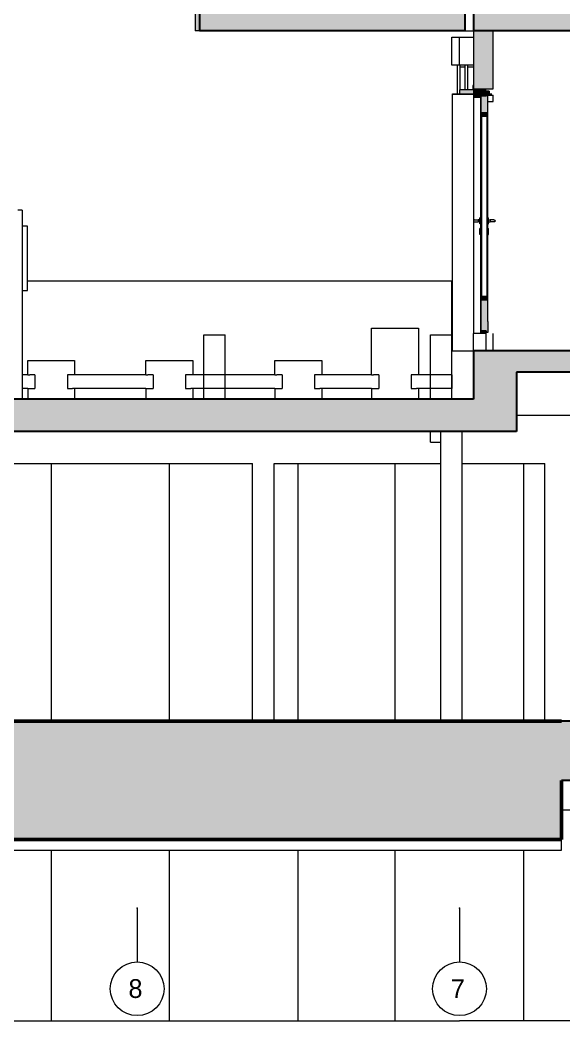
# Model space of a CAD drawing. Header units: metres. Extents: x -35.7 to 3.2, y -7 to 21.5.
# Drawn here: x -19.09 to -14.03, y -6.55 to 2.77 of the extents above; entities that cross this region are included whole.
import ezdxf

# ---------------------------------------------------------------- set-up
doc = ezdxf.new("R2010")
doc.units = ezdxf.units.M
doc.header["$MEASUREMENT"] = 0
doc.linetypes.add('Raster', pattern=[0.004, 0.002, -0.001, 0, -0.001])
for name, color, linetype in [('F_Schnitt F RB_1_000 Achsraster', 7, 'Continuous'), ('F_Schnitt F RB_1_110 Wand Aussen', 7, 'Continuous'), ('F_Schnitt F RB_1_111 Wand Aussen - Bohrpfahlwand 80', 7, 'Continuous'), ('F_Schnitt F RB_1_112 Wand Aussen - Schachtwände', 7, 'Continuous'), ('F_Schnitt F RB_1_120 Wand Innen tragend', 7, 'Continuous'), ('F_Schnitt F RB_1_140 Brüstung', 7, 'Continuous'), ('F_Schnitt F RB_1_150 Stütze', 7, 'Continuous'), ('F_Schnitt F RB_1_210 Decke', 7, 'Continuous'), ('F_Schnitt F RB_1_250 Träger Unterzug', 7, 'Continuous'), ('F_Schnitt F RB_1_260 Fundament', 7, 'Continuous'), ('F_Schnitt F RB_1_270 Deckendurchbruchsymbol', 7, 'Continuous')]:
    doc.layers.add(name, color=color, linetype=linetype)
doc.styles.add('ERSTELLTER_STIL_1', font='')
doc.styles.get('ERSTELLTER_STIL_1').set_extended_font_data('Eurostile')

msp = doc.modelspace()

# ---------------------------------------------------------------- hatches: boundary and pattern name
at = {"layer": 'F_Schnitt F RB_1_110 Wand Aussen', "linetype": 'Continuous', "lineweight": 0, "true_color": 0x000000}
for points in [[(-14.69, 2.67), (-14.87, 2.67), (-14.87, 2.125), (-14.755, 2.125), (-14.69, 2.125)], [(-14.875, 2.16), (-14.875, 2.12), (-14.87, 2.12), (-14.87, 2.16)], [(-15.065, 2.075), (-14.87, 2.075), (-14.87, 2.08), (-15.065, 2.08)], [(-15, 2.12), (-15, 2.08), (-14.87, 2.08), (-14.87, 2.12)], [(-14.765, 2.115), (-14.86, 2.115), (-14.87, 2.115), (-14.87, 2.05), (-14.805, 2.05), (-14.805, 2.065), (-14.755, 2.065), (-14.755, 2.115)], [(-14.739, 2.074), (-14.751, 2.074), (-14.751, 2.06), (-14.8005, 2.06), (-14.8005, 1.906), (-14.739, 1.906)], [(-14.755, 2.086), (-14.724, 2.086), (-14.724, 2.109), (-14.755, 2.109)], [(-14.7945, 0.1621), (-14.7945, 1.9059), (-14.8004, 1.9059), (-14.8004, 0.1621)], [(-14.745, 1.9059), (-14.7944, 1.9059), (-14.7944, 1.872), (-14.745, 1.872)], [(-14.739, 0.1621), (-14.739, 1.9059), (-14.7449, 1.9059), (-14.7449, 0.1621)], [(-14.745, 0.1621), (-14.745, 0.196), (-14.7944, 0.196), (-14.7944, 0.1621)], [(-14.739, -0.038), (-14.739, 0.162), (-14.8005, 0.162), (-14.8005, -0.024), (-14.8025, -0.024), (-14.8025, -0.124), (-14.8005, -0.124), (-14.751, -0.124), (-14.751, -0.138), (-14.739, -0.138), (-14.737, -0.138), (-14.737, -0.038)], [(-14.755, -0.15), (-14.755, -0.13), (-14.795, -0.13), (-14.795, -0.15)]]:
    msp.add_hatch(color=18, dxfattribs=at).paths.add_polyline_path(points)
at = {"layer": 'F_Schnitt F RB_1_140 Brüstung', "linetype": 'Continuous', "lineweight": 0, "true_color": 0x000000}
msp.add_hatch(color=18, dxfattribs=at).paths.add_polyline_path([(-17.46, 4.026), (-17.46, 2.67), (-17.42, 2.67), (-17.42, 4.026)])
at = {"layer": 'F_Schnitt F RB_1_210 Decke', "linetype": 'Continuous', "lineweight": 0, "true_color": 0x000000}
for points in [[(-14.95, 2.67), (-14.95, 2.87), (-17.42, 2.87), (-17.42, 2.67)], [(-14.87, 2.67), (-0.71, 2.67), (-0.71, 2.87), (-14.87, 2.87)], [(-14.47, -0.51), (-6.225, -0.51), (-6.225, -0.31), (-14.47, -0.31)], [(-21.495, -0.76), (-21.495, -1.06), (-14.87, -1.06), (-14.87, -0.76)]]:
    msp.add_hatch(color=18, dxfattribs=at).paths.add_polyline_path(points)
at = {"layer": 'F_Schnitt F RB_1_250 Träger Unterzug', "linetype": 'Continuous', "lineweight": 0, "true_color": 0x000000}
msp.add_hatch(color=18, dxfattribs=at).paths.add_polyline_path([(-14.87, -0.31), (-14.87, -1.06), (-14.47, -1.06), (-14.47, -0.31)])
at = {"layer": 'F_Schnitt F RB_1_260 Fundament', "linetype": 'Continuous', "lineweight": 0, "true_color": 0x000000}
for points in [[(-22.05, -4.8599), (-14.05, -4.8599), (-14.05, -3.7597), (-21.1251, -3.7597), (-21.1251, -4.03), (-21.695, -4.03), (-21.695, -3.7597), (-22.05, -3.7597)], [(-8.955, -3.7598), (-14.05, -3.7598), (-14.05, -4.3099), (-9.355, -4.3099), (-9.355, -3.83), (-8.955, -3.83)]]:
    msp.add_hatch(color=18, dxfattribs=at).paths.add_polyline_path(points)

# ---------------------------------------------------------------- linework, layer by layer
at = {"layer": 'F_Schnitt F RB_1_000 Achsraster', "color": 5, "linetype": 'Raster', "lineweight": 0, "ltscale": 1000}
for p, q in [((-18, -5.5), (-18, -6)), ((-15, -5.5), (-15, -6))]:
    msp.add_line(p, q, dxfattribs=at)
at = {"layer": 'F_Schnitt F RB_1_000 Achsraster', "color": 5, "linetype": 'Continuous', "lineweight": 0, "ltscale": 1000}
for centre in [(-18, -6.25), (-15, -6.25)]:
    msp.add_circle(centre, 0.25, dxfattribs=at)
at = {"layer": 'F_Schnitt F RB_1_000 Achsraster', "color": 5, "linetype": 'Raster', "lineweight": 0, "ltscale": 1000}
for p in [(-18, -5.5), (-18, -5.5), (-15, -5.5), (-15, -5.5)]:
    msp.add_point(p, dxfattribs=at)
at = {"layer": 'F_Schnitt F RB_1_110 Wand Aussen', "color": 7, "linetype": 'Continuous', "lineweight": 13, "ltscale": 1000}
for p, q in [((-15.07, 2.35), (-15.07, 2.61)), ((-15.07, 2.61), (-15, 2.61)), ((-15, 2.35), (-15, 2.61)), ((-15, 2.61), (-14.87, 2.61)), ((-15.065, 2.35), (-15.07, 2.35)), ((-15.0175, 2.35), (-15.065, 2.35)), ((-15, 2.35), (-15.0175, 2.35)), ((-15.0175, 2.08), (-15.0175, 2.35)), ((-14.995, 2.35), (-15, 2.35)), ((-14.9475, 2.35), (-14.995, 2.35)), ((-14.9925, 2.12), (-14.9925, 2.35)), ((-14.9475, 2.33), (-14.9925, 2.33)), ((-14.9225, 2.35), (-14.9475, 2.35)), ((-14.9475, 2.12), (-14.9475, 2.35)), ((-14.875, 2.35), (-14.9225, 2.35)), ((-14.9225, 2.12), (-14.9225, 2.35)), ((-14.875, 2.33), (-14.9225, 2.33)), ((-14.87, 2.35), (-14.875, 2.35)), ((-14.87, 2.33), (-14.875, 2.33)), ((-14.875, 2.16), (-14.875, 2.12)), ((-14.87, 2.16), (-14.875, 2.16)), ((-15.07, 2.075), (-15.07, 2.075)), ((-14.87, 2.075), (-15.07, 2.075)), ((-14.87, 2.08), (-15.065, 2.08)), ((-15.065, -0.31), (-15.065, 2.075)), ((-14.87, 2.08), (-14.87, 2.08)), ((-14.87, 2.075), (-14.87, 2.075)), ((-14.805, 2.065), (-14.805, 2.05)), ((-14.755, 2.065), (-14.805, 2.065)), ((-14.8005, 2.06), (-14.8005, 1.906)), ((-14.751, 2.06), (-14.8005, 2.06)), ((-14.755, 2.115), (-14.755, 2.125)), ((-14.755, 2.115), (-14.755, 2.109)), ((-14.724, 2.109), (-14.755, 2.109)), ((-14.755, 2.086), (-14.755, 2.065)), ((-14.724, 2.086), (-14.755, 2.086)), ((-14.755, 2.065), (-14.755, 2.06)), ((-14.7524, 2.082), (-14.752, 2.082)), ((-14.7524, 2.078), (-14.752, 2.078)), ((-14.752, 2.082), (-14.7512, 2.082)), ((-14.752, 2.078), (-14.7512, 2.078)), ((-14.7512, 2.082), (-14.75, 2.082)), ((-14.7512, 2.078), (-14.75, 2.078)), ((-14.751, 2.074), (-14.751, 2.06)), ((-14.739, 2.074), (-14.751, 2.074)), ((-14.75, 2.082), (-14.7486, 2.082)), ((-14.75, 2.078), (-14.7486, 2.078)), ((-14.7486, 2.082), (-14.7468, 2.082)), ((-14.7486, 2.078), (-14.7468, 2.078)), ((-14.7468, 2.082), (-14.7448, 2.082)), ((-14.7468, 2.078), (-14.7448, 2.078)), ((-14.7448, 2.082), (-14.7427, 2.082)), ((-14.7448, 2.078), (-14.7427, 2.078)), ((-14.7427, 2.082), (-14.7404, 2.082)), ((-14.7427, 2.078), (-14.7404, 2.078)), ((-14.7404, 2.082), (-14.7382, 2.082)), ((-14.7404, 2.078), (-14.7382, 2.078)), ((-14.739, 2.074), (-14.739, 1.906)), ((-14.739, 2.07), (-14.686, 2.07)), ((-14.7382, 2.082), (-14.7359, 2.082)), ((-14.7382, 2.078), (-14.7359, 2.078)), ((-14.7359, 2.082), (-14.7338, 2.082)), ((-14.7359, 2.078), (-14.7338, 2.078)), ((-14.7338, 2.082), (-14.7319, 2.082)), ((-14.7338, 2.078), (-14.7319, 2.078)), ((-14.7319, 2.082), (-14.7302, 2.082)), ((-14.7319, 2.078), (-14.7302, 2.078)), ((-14.7302, 2.082), (-14.7287, 2.082)), ((-14.7302, 2.078), (-14.7287, 2.078)), ((-14.7287, 2.082), (-14.7276, 2.082)), ((-14.7287, 2.078), (-14.7276, 2.078)), ((-14.7276, 2.082), (-14.7269, 2.082)), ((-14.7276, 2.078), (-14.7269, 2.078)), ((-14.7269, 2.082), (-14.7265, 2.082)), ((-14.7269, 2.078), (-14.7265, 2.078)), ((-14.7265, 2.082), (-14.6995, 2.082)), ((-14.7265, 2.078), (-14.6995, 2.078)), ((-14.724, 2.109), (-14.724, 2.086)), ((-14.686, 2.01), (-14.686, 2.07)), ((-14.87, 2.05), (-14.87, 0.903)), ((-14.805, 2.05), (-14.87, 2.05)), ((-14.805, 2.05), (-14.805, 0.9275)), ((-14.739, 2.01), (-14.686, 2.01)), ((-14.8005, 1.906), (-14.8005, 1.2438)), ((-14.739, 1.906), (-14.8005, 1.906)), ((-14.8004, 1.9059), (-14.8004, 0.1621)), ((-14.7945, 1.9059), (-14.8004, 1.9059)), ((-14.7945, 1.9059), (-14.7945, 0.1621)), ((-14.7944, 1.9059), (-14.7944, 1.872)), ((-14.745, 1.9059), (-14.7944, 1.9059)), ((-14.7944, 1.872), (-14.7944, 0.196)), ((-14.745, 1.872), (-14.7944, 1.872)), ((-14.745, 1.9059), (-14.745, 1.872)), ((-14.745, 1.872), (-14.745, 0.196)), ((-14.7449, 1.9059), (-14.7449, 0.1621)), ((-14.739, 1.9059), (-14.7449, 1.9059)), ((-14.739, 1.906), (-14.739, 1.9059)), ((-14.739, 1.9059), (-14.739, 0.1621)), ((-14.8005, 1.2438), (-14.8005, 1.1991)), ((-14.8005, 1.1991), (-14.8005, 1.1611)), ((-14.8005, 1.1611), (-14.8005, 1.1304)), ((-14.8005, 1.1304), (-14.8005, 0.8056)), ((-14.8703, 0.9017), (-14.8705, 0.9)), ((-14.8705, 0.9), (-14.8703, 0.8983)), ((-14.8699, 0.9034), (-14.8703, 0.9017)), ((-14.8703, 0.8983), (-14.8699, 0.8966)), ((-14.87, 0.897), (-14.87, -0.15)), ((-14.8692, 0.905), (-14.8699, 0.9034)), ((-14.8699, 0.8966), (-14.8692, 0.895)), ((-14.8682, 0.9064), (-14.8692, 0.905)), ((-14.8692, 0.895), (-14.8682, 0.8936)), ((-14.8669, 0.9077), (-14.8682, 0.9064)), ((-14.8682, 0.8936), (-14.8669, 0.8923)), ((-14.8655, 0.9087), (-14.8669, 0.9077)), ((-14.8669, 0.8923), (-14.8655, 0.8913)), ((-14.8639, 0.9094), (-14.8655, 0.9087)), ((-14.8655, 0.8913), (-14.8639, 0.8906)), ((-14.8622, 0.9098), (-14.8639, 0.9094)), ((-14.8639, 0.8906), (-14.8622, 0.8902)), ((-14.8605, 0.91), (-14.8622, 0.9098)), ((-14.8622, 0.8902), (-14.8605, 0.89)), ((-14.8605, 0.91), (-14.8596, 0.91)), ((-14.8605, 0.89), (-14.8596, 0.89)), ((-14.8596, 0.91), (-14.8572, 0.91)), ((-14.8596, 0.89), (-14.8572, 0.89)), ((-14.8572, 0.91), (-14.8532, 0.91)), ((-14.8572, 0.89), (-14.8532, 0.89)), ((-14.8532, 0.91), (-14.848, 0.91)), ((-14.8532, 0.89), (-14.848, 0.89)), ((-14.848, 0.91), (-14.842, 0.91)), ((-14.848, 0.89), (-14.842, 0.89)), ((-14.842, 0.91), (-14.8355, 0.91)), ((-14.842, 0.89), (-14.8355, 0.89)), ((-14.8355, 0.91), (-14.8255, 0.91)), ((-14.8355, 0.89), (-14.8255, 0.89)), ((-14.8255, 0.91), (-14.8255, 0.9098)), ((-14.8095, 0.91), (-14.8255, 0.91)), ((-14.8255, 0.9098), (-14.8255, 0.9094)), ((-14.8255, 0.9094), (-14.8255, 0.9087)), ((-14.8255, 0.9087), (-14.8255, 0.9077)), ((-14.8255, 0.9077), (-14.8255, 0.9064)), ((-14.8255, 0.9064), (-14.8255, 0.905)), ((-14.8255, 0.905), (-14.8255, 0.9034)), ((-14.8255, 0.9034), (-14.8255, 0.9017)), ((-14.8255, 0.9017), (-14.8255, 0.9)), ((-14.8255, 0.9), (-14.8255, 0.8983)), ((-14.8255, 0.8983), (-14.8255, 0.8966)), ((-14.8255, 0.8966), (-14.8255, 0.895)), ((-14.8255, 0.895), (-14.8255, 0.8936)), ((-14.8255, 0.8936), (-14.8255, 0.8923)), ((-14.8255, 0.8923), (-14.8255, 0.8913)), ((-14.8255, 0.8913), (-14.8255, 0.8906)), ((-14.8255, 0.8906), (-14.8255, 0.8902)), ((-14.8255, 0.8902), (-14.8255, 0.89)), ((-14.8095, 0.89), (-14.8255, 0.89)), ((-14.8095, 0.9271), (-14.8095, 0.9275)), ((-14.8005, 0.9275), (-14.8095, 0.9275)), ((-14.8095, 0.9258), (-14.8095, 0.9271)), ((-14.8095, 0.9238), (-14.8095, 0.9258)), ((-14.8095, 0.9211), (-14.8095, 0.9238)), ((-14.8095, 0.9177), (-14.8095, 0.9211)), ((-14.8095, 0.9137), (-14.8095, 0.9177)), ((-14.8095, 0.9094), (-14.8095, 0.9137)), ((-14.8095, 0.9048), (-14.8095, 0.9094)), ((-14.8095, 0.9), (-14.8095, 0.9048)), ((-14.8095, 0.8952), (-14.8095, 0.9)), ((-14.8095, 0.8906), (-14.8095, 0.8952)), ((-14.8095, 0.8862), (-14.8095, 0.8906)), ((-14.8095, 0.8823), (-14.8095, 0.8862)), ((-14.8095, 0.8789), (-14.8095, 0.8823)), ((-14.8095, 0.8762), (-14.8095, 0.8789)), ((-14.8095, 0.8742), (-14.8095, 0.8762)), ((-14.8095, 0.8729), (-14.8095, 0.8742)), ((-14.8095, 0.8725), (-14.8095, 0.8729)), ((-14.8005, 0.8725), (-14.8095, 0.8725)), ((-14.805, 0.8725), (-14.805, 0.8295)), ((-14.739, 0.9275), (-14.73, 0.9275)), ((-14.739, 0.8725), (-14.73, 0.8725)), ((-14.73, 0.9271), (-14.73, 0.9275)), ((-14.73, 0.9258), (-14.73, 0.9271)), ((-14.73, 0.9238), (-14.73, 0.9258)), ((-14.73, 0.9211), (-14.73, 0.9238)), ((-14.73, 0.9177), (-14.73, 0.9211)), ((-14.73, 0.9137), (-14.73, 0.9177)), ((-14.73, 0.9094), (-14.73, 0.9137)), ((-14.73, 0.91), (-14.714, 0.91)), ((-14.73, 0.9048), (-14.73, 0.9094)), ((-14.73, 0.9), (-14.73, 0.9048)), ((-14.73, 0.8952), (-14.73, 0.9)), ((-14.73, 0.8906), (-14.73, 0.8952)), ((-14.73, 0.8862), (-14.73, 0.8906)), ((-14.73, 0.89), (-14.714, 0.89)), ((-14.73, 0.8823), (-14.73, 0.8862)), ((-14.73, 0.8789), (-14.73, 0.8823)), ((-14.73, 0.8762), (-14.73, 0.8789)), ((-14.73, 0.8742), (-14.73, 0.8762)), ((-14.73, 0.8729), (-14.73, 0.8742)), ((-14.73, 0.8725), (-14.73, 0.8729)), ((-14.714, 0.91), (-14.714, 0.9098)), ((-14.704, 0.91), (-14.714, 0.91)), ((-14.714, 0.9098), (-14.714, 0.9094)), ((-14.714, 0.9094), (-14.714, 0.9087)), ((-14.714, 0.9087), (-14.714, 0.9077)), ((-14.714, 0.9077), (-14.714, 0.9064)), ((-14.714, 0.9064), (-14.714, 0.905)), ((-14.714, 0.905), (-14.714, 0.9034)), ((-14.714, 0.9034), (-14.714, 0.9017)), ((-14.714, 0.9017), (-14.714, 0.9)), ((-14.714, 0.9), (-14.714, 0.8983)), ((-14.714, 0.8983), (-14.714, 0.8966)), ((-14.714, 0.8966), (-14.714, 0.895)), ((-14.714, 0.895), (-14.714, 0.8936)), ((-14.714, 0.8936), (-14.714, 0.8923)), ((-14.714, 0.8923), (-14.714, 0.8913)), ((-14.714, 0.8913), (-14.714, 0.8906)), ((-14.714, 0.8906), (-14.714, 0.8902)), ((-14.714, 0.8902), (-14.714, 0.89)), ((-14.704, 0.89), (-14.714, 0.89)), ((-14.6975, 0.91), (-14.704, 0.91)), ((-14.6975, 0.89), (-14.704, 0.89)), ((-14.6915, 0.91), (-14.6975, 0.91)), ((-14.6915, 0.89), (-14.6975, 0.89)), ((-14.6863, 0.91), (-14.6915, 0.91)), ((-14.6863, 0.89), (-14.6915, 0.89)), ((-14.6823, 0.91), (-14.6863, 0.91)), ((-14.6823, 0.89), (-14.6863, 0.89)), ((-14.6799, 0.91), (-14.6823, 0.91)), ((-14.6799, 0.89), (-14.6823, 0.89)), ((-14.679, 0.91), (-14.6799, 0.91)), ((-14.679, 0.89), (-14.6799, 0.89)), ((-14.679, 0.91), (-14.6773, 0.9098)), ((-14.6773, 0.8902), (-14.679, 0.89)), ((-14.6773, 0.9098), (-14.6756, 0.9094)), ((-14.6756, 0.8906), (-14.6773, 0.8902)), ((-14.6756, 0.9094), (-14.674, 0.9087)), ((-14.674, 0.8913), (-14.6756, 0.8906)), ((-14.674, 0.9087), (-14.6726, 0.9077)), ((-14.6726, 0.8923), (-14.674, 0.8913)), ((-14.6726, 0.9077), (-14.6713, 0.9064)), ((-14.6713, 0.8936), (-14.6726, 0.8923)), ((-14.6713, 0.9064), (-14.6703, 0.905)), ((-14.6703, 0.895), (-14.6713, 0.8936)), ((-14.6703, 0.905), (-14.6696, 0.9034)), ((-14.6696, 0.8966), (-14.6703, 0.895)), ((-14.6696, 0.9034), (-14.6692, 0.9017)), ((-14.6692, 0.8983), (-14.6696, 0.8966)), ((-14.6692, 0.9017), (-14.669, 0.9)), ((-14.669, 0.9), (-14.6692, 0.8983)), ((-14.8095, 0.8291), (-14.8095, 0.8295)), ((-14.8005, 0.8295), (-14.8095, 0.8295)), ((-14.8095, 0.8278), (-14.8095, 0.8291)), ((-14.8095, 0.8258), (-14.8095, 0.8278)), ((-14.8095, 0.8231), (-14.8095, 0.8258)), ((-14.8095, 0.8197), (-14.8095, 0.8231)), ((-14.8095, 0.8157), (-14.8095, 0.8197)), ((-14.8095, 0.8114), (-14.8095, 0.8157)), ((-14.8095, 0.8068), (-14.8095, 0.8114)), ((-14.8095, 0.802), (-14.8095, 0.8068)), ((-14.8095, 0.7972), (-14.8095, 0.802)), ((-14.8095, 0.7926), (-14.8095, 0.7972)), ((-14.8095, 0.7882), (-14.8095, 0.7926)), ((-14.8095, 0.7843), (-14.8095, 0.7882)), ((-14.8095, 0.7809), (-14.8095, 0.7843)), ((-14.8095, 0.7782), (-14.8095, 0.7809)), ((-14.8095, 0.7762), (-14.8095, 0.7782)), ((-14.8095, 0.7749), (-14.8095, 0.7762)), ((-14.8095, 0.7745), (-14.8095, 0.7749)), ((-14.8005, 0.7745), (-14.8095, 0.7745)), ((-14.805, 0.7745), (-14.805, -0.15)), ((-14.8005, 0.7749), (-14.8005, 0.8056)), ((-14.8005, 0.7749), (-14.8005, 0.7369)), ((-14.739, 0.8295), (-14.73, 0.8295)), ((-14.739, 0.7745), (-14.73, 0.7745)), ((-14.73, 0.8291), (-14.73, 0.8295)), ((-14.73, 0.8278), (-14.73, 0.8291)), ((-14.73, 0.8258), (-14.73, 0.8278)), ((-14.73, 0.8231), (-14.73, 0.8258)), ((-14.73, 0.8197), (-14.73, 0.8231)), ((-14.73, 0.8157), (-14.73, 0.8197)), ((-14.73, 0.8114), (-14.73, 0.8157)), ((-14.73, 0.8068), (-14.73, 0.8114)), ((-14.73, 0.802), (-14.73, 0.8068)), ((-14.73, 0.7972), (-14.73, 0.802)), ((-14.73, 0.7926), (-14.73, 0.7972)), ((-14.73, 0.7882), (-14.73, 0.7926)), ((-14.73, 0.7843), (-14.73, 0.7882)), ((-14.73, 0.7809), (-14.73, 0.7843)), ((-14.73, 0.7782), (-14.73, 0.7809)), ((-14.73, 0.7762), (-14.73, 0.7782)), ((-14.73, 0.7749), (-14.73, 0.7762)), ((-14.73, 0.7745), (-14.73, 0.7749)), ((-14.8005, 0.6922), (-14.8005, 0.7369)), ((-14.8005, 0.6922), (-14.8005, 0.162)), ((-14.7944, 0.196), (-14.7944, 0.1621)), ((-14.745, 0.196), (-14.7944, 0.196)), ((-14.745, 0.196), (-14.745, 0.1621)), ((-14.8005, 0.162), (-14.8005, -0.024)), ((-14.739, 0.162), (-14.8005, 0.162)), ((-14.7945, 0.1621), (-14.8004, 0.1621)), ((-14.745, 0.1621), (-14.7944, 0.1621)), ((-14.739, 0.1621), (-14.7449, 0.1621)), ((-14.739, 0.1621), (-14.739, 0.162)), ((-14.739, 0.162), (-14.739, -0.038)), ((-14.8025, -0.024), (-14.8025, -0.124)), ((-14.8005, -0.024), (-14.8025, -0.024)), ((-14.737, -0.038), (-14.739, -0.038)), ((-14.737, -0.038), (-14.737, -0.138)), ((-14.87, -0.31), (-14.87, -0.15)), ((-14.805, -0.15), (-14.87, -0.15)), ((-14.795, -0.15), (-14.805, -0.15)), ((-14.795, -0.13), (-14.795, -0.15)), ((-14.755, -0.13), (-14.795, -0.13)), ((-14.755, -0.15), (-14.795, -0.15)), ((-14.755, -0.124), (-14.755, -0.13)), ((-14.755, -0.13), (-14.755, -0.15)), ((-14.755, -0.15), (-14.755, -0.31)), ((-14.751, -0.124), (-14.751, -0.138)), ((-15.065, -0.31), (-14.87, -0.31))]:
    msp.add_line(p, q, dxfattribs=at)
at = {"layer": 'F_Schnitt F RB_1_110 Wand Aussen', "color": 7, "linetype": 'Continuous', "lineweight": 18, "ltscale": 1000}
for p, q in [((-14.69, 2.67), (-14.69, 2.125)), ((-19.02, 0.34), (-15.07, 0.34)), ((-15.07, 0.34), (-15.07, -0.16)), ((-15.07, -0.16), (-15.07, 0.34)), ((-15.8183, -0.535), (-15.8183, -0.1)), ((-15.8183, -0.1), (-15.3817, -0.1)), ((-15.3817, -0.1), (-15.3817, -0.535)), ((-14.69, -0.15), (-14.69, -0.31)), ((-19.0179, -0.535), (-19.0179, -0.4)), ((-19.0179, -0.4), (-18.5821, -0.4)), ((-18.5821, -0.4), (-18.5821, -0.535)), ((-17.918, -0.535), (-17.918, -0.4)), ((-17.918, -0.4), (-17.482, -0.4)), ((-17.482, -0.4), (-17.482, -0.535)), ((-16.7181, -0.535), (-16.7181, -0.4)), ((-16.7181, -0.4), (-16.2818, -0.4)), ((-16.2818, -0.4), (-16.2818, -0.535)), ((-19.0179, -0.535), (-19.07, -0.535)), ((-19.0179, -0.535), (-18.9992, -0.535)), ((-18.9671, -0.535), (-18.9992, -0.535)), ((-18.9514, -0.535), (-18.9671, -0.535)), ((-18.9514, -0.535), (-18.9514, -0.66)), ((-18.6329, -0.535), (-18.6486, -0.535)), ((-18.6486, -0.535), (-18.6486, -0.66)), ((-18.6008, -0.535), (-18.6329, -0.535)), ((-18.5821, -0.535), (-18.6008, -0.535)), ((-17.918, -0.535), (-18.5821, -0.535)), ((-17.918, -0.535), (-17.8992, -0.535)), ((-17.8671, -0.535), (-17.8992, -0.535)), ((-17.8513, -0.535), (-17.8671, -0.535)), ((-17.8513, -0.535), (-17.8513, -0.66)), ((-17.5329, -0.535), (-17.5487, -0.535)), ((-17.5487, -0.535), (-17.5487, -0.66)), ((-17.5008, -0.535), (-17.5329, -0.535)), ((-17.482, -0.535), (-17.5008, -0.535)), ((-16.7181, -0.535), (-17.482, -0.535)), ((-16.7181, -0.535), (-16.6992, -0.535)), ((-16.6671, -0.535), (-16.6992, -0.535)), ((-16.6512, -0.535), (-16.6671, -0.535)), ((-16.6512, -0.535), (-16.6512, -0.66)), ((-16.3329, -0.535), (-16.3488, -0.535)), ((-16.3488, -0.535), (-16.3488, -0.66)), ((-16.3008, -0.535), (-16.3329, -0.535)), ((-16.2818, -0.535), (-16.3008, -0.535)), ((-15.8183, -0.535), (-16.2818, -0.535)), ((-15.8183, -0.535), (-15.7992, -0.535)), ((-15.7671, -0.535), (-15.7992, -0.535)), ((-15.7511, -0.535), (-15.7671, -0.535)), ((-15.7511, -0.535), (-15.7511, -0.66)), ((-15.4329, -0.535), (-15.4489, -0.535)), ((-15.4489, -0.535), (-15.4489, -0.66)), ((-15.4008, -0.535), (-15.4329, -0.535)), ((-15.3817, -0.535), (-15.4008, -0.535)), ((-15.07, -0.535), (-15.3817, -0.535)), ((-15.07, -0.535), (-15.07, -0.66)), ((-19.0179, -0.66), (-19.07, -0.66)), ((-19.0179, -0.66), (-18.9992, -0.66)), ((-19.0179, -0.66), (-19.0179, -0.76)), ((-18.9992, -0.66), (-18.9671, -0.66)), ((-18.9671, -0.66), (-18.9514, -0.66)), ((-18.6486, -0.66), (-18.6329, -0.66)), ((-18.6329, -0.66), (-18.6008, -0.66)), ((-18.5821, -0.66), (-18.6008, -0.66)), ((-17.918, -0.66), (-18.5821, -0.66)), ((-18.5821, -0.66), (-18.5821, -0.76)), ((-17.918, -0.66), (-17.8992, -0.66)), ((-17.918, -0.66), (-17.918, -0.76)), ((-17.8992, -0.66), (-17.8671, -0.66)), ((-17.8671, -0.66), (-17.8513, -0.66)), ((-17.5487, -0.66), (-17.5329, -0.66)), ((-17.5329, -0.66), (-17.5008, -0.66)), ((-17.482, -0.66), (-17.5008, -0.66)), ((-16.7181, -0.66), (-17.482, -0.66)), ((-17.482, -0.66), (-17.482, -0.76)), ((-16.7181, -0.66), (-16.6992, -0.66)), ((-16.7181, -0.66), (-16.7181, -0.76)), ((-16.6992, -0.66), (-16.6671, -0.66)), ((-16.6671, -0.66), (-16.6512, -0.66)), ((-16.3488, -0.66), (-16.3329, -0.66)), ((-16.3329, -0.66), (-16.3008, -0.66)), ((-16.2818, -0.66), (-16.3008, -0.66)), ((-15.8183, -0.66), (-16.2818, -0.66)), ((-16.2818, -0.66), (-16.2818, -0.76)), ((-15.8183, -0.66), (-15.7992, -0.66)), ((-15.8183, -0.66), (-15.8183, -0.76)), ((-15.7992, -0.66), (-15.7671, -0.66)), ((-15.7671, -0.66), (-15.7511, -0.66)), ((-15.4489, -0.66), (-15.4329, -0.66)), ((-15.4329, -0.66), (-15.4008, -0.66)), ((-15.3817, -0.66), (-15.4008, -0.66)), ((-15.07, -0.66), (-15.3817, -0.66)), ((-15.3817, -0.66), (-15.3817, -0.76))]:
    msp.add_line(p, q, dxfattribs=at)
at = {"layer": 'F_Schnitt F RB_1_110 Wand Aussen', "color": 1, "linetype": 'Continuous', "lineweight": 0, "ltscale": 1000}
msp.add_line((-14.87, 2.12), (-15, 2.12), dxfattribs=at)
at = {"layer": 'F_Schnitt F RB_1_110 Wand Aussen', "color": 7, "linetype": 'Continuous', "lineweight": 18, "ltscale": 1000, "flags": 128}
for points in [[(-14.87, 2.67), (-14.87, 2.16), (-14.87, 2.125)], [(-14.69, 2.125), (-14.755, 2.125), (-14.87, 2.125)]]:
    msp.add_lwpolyline(points, dxfattribs=at)
at = {"layer": 'F_Schnitt F RB_1_110 Wand Aussen', "color": 7, "linetype": 'Continuous', "lineweight": 13, "ltscale": 1000, "flags": 128}
for points in [[(-14.87, 2.075), (-15.065, 2.075), (-15.07, 2.075)], [(-15.065, 2.08), (-15.065, 2.075)], [(-14.87, 2.08), (-15, 2.08), (-15.065, 2.08)], [(-15, 2.12), (-15, 2.08)], [(-14.87, 2.12), (-14.875, 2.12), (-15, 2.12)], [(-14.87, 2.125), (-14.87, 2.12), (-14.87, 2.115), (-14.87, 2.08), (-14.87, 2.075), (-14.87, 2.05)], [(-14.755, 2.115), (-14.765, 2.115), (-14.86, 2.115), (-14.87, 2.115)], [(-14.751, -0.124), (-14.8005, -0.124), (-14.8025, -0.124)], [(-14.737, -0.138), (-14.739, -0.138), (-14.751, -0.138)]]:
    msp.add_lwpolyline(points, dxfattribs=at)
at = {"layer": 'F_Schnitt F RB_1_111 Wand Aussen - Bohrpfahlwand 80', "color": 7, "linetype": 'Continuous', "lineweight": 18, "ltscale": 1000}
for p, q in [((-18.8, -1.36), (-18.8, -3.7597)), ((-17.7, -3.7597), (-17.7, -1.36)), ((-16.5, -3.7597), (-16.5, -1.36)), ((-15.6, -3.7597), (-15.6, -1.36)), ((-14.4, -3.7597), (-14.4, -1.36)), ((-14.4, -3.7597), (-14.4, -1.36)), ((-14.4, -3.7597), (-14.4, -1.36)), ((-18.8, -4.9602), (-18.8, -6.55)), ((-17.7, -6.55), (-17.7, -4.9602)), ((-16.5, -6.55), (-16.5, -4.9602)), ((-15.6, -6.55), (-15.6, -4.9602)), ((-14.4, -6.55), (-14.4, -4.9602)), ((-14.4, -6.55), (-14.4, -4.9602)), ((-14.4, -6.55), (-14.4, -4.9602)), ((-19.7989, -6.55), (-18.8, -6.55)), ((-18.8, -6.55), (-17.7, -6.55)), ((-17.7, -6.55), (-16.5, -6.55)), ((-16.5, -6.55), (-15.6, -6.55)), ((-15.6, -6.55), (-14.9989, -6.55)), ((-14.8678, -6.55), (-14.9989, -6.55)), ((-14.4, -6.55), (-14.8678, -6.55)), ((-13.05, -6.55), (-14.4, -6.55))]:
    msp.add_line(p, q, dxfattribs=at)
at = {"layer": 'F_Schnitt F RB_1_112 Wand Aussen - Schachtwände', "color": 7, "linetype": 'Continuous', "lineweight": 18, "ltscale": 1000}
for p, q in [((-19.07, 1), (-19.11, 0.998)), ((-19.07, 1), (-19.07, -0.76)), ((-19.02, 0.85), (-19.07, 0.85)), ((-19.02, 0.25), (-19.02, 0.85)), ((-19.07, 0.25), (-19.02, 0.25))]:
    msp.add_line(p, q, dxfattribs=at)
at = {"layer": 'F_Schnitt F RB_1_120 Wand Innen tragend', "color": 7, "linetype": 'Continuous', "lineweight": 18, "ltscale": 1000}
msp.add_line((-14.69, -0.15), (-14.69, -0.31), dxfattribs=at)
at = {"layer": 'F_Schnitt F RB_1_140 Brüstung', "color": 7, "linetype": 'Continuous', "lineweight": 18, "ltscale": 1000}
for p in [(-17.46, 4.026), (-17.42, 2.67)]:
    msp.add_line(p, (-17.46, 2.67), dxfattribs=at)
at = {"layer": 'F_Schnitt F RB_1_150 Stütze', "color": 7, "linetype": 'Continuous', "lineweight": 13, "ltscale": 1000}
for p, q in [((-15.175, -3.7597), (-15.175, -1.06)), ((-14.975, -3.7597), (-14.975, -1.06)), ((-16.925, -3.7597), (-16.925, -1.36)), ((-16.725, -3.7597), (-16.725, -1.36)), ((-14.205, -3.7597), (-14.205, -1.36))]:
    msp.add_line(p, q, dxfattribs=at)
at = {"layer": 'F_Schnitt F RB_1_210 Decke', "color": 7, "linetype": 'Continuous', "lineweight": 25, "ltscale": 1000}
for p, q in [((-17.42, 2.87), (-17.42, 2.67)), ((-14.95, 2.87), (-14.95, 2.67)), ((-14.87, 2.87), (-14.87, 2.67)), ((-14.95, 2.67), (-17.42, 2.67)), ((-14.69, 2.67), (-14.87, 2.67)), ((-3.11, 2.67), (-14.69, 2.67)), ((-6.225, -0.31), (-14.47, -0.31)), ((-6.225, -0.51), (-14.47, -0.51)), ((-14.87, -0.76), (-21.495, -0.76)), ((-14.87, -1.06), (-21.1251, -1.06))]:
    msp.add_line(p, q, dxfattribs=at)
at = {"layer": 'F_Schnitt F RB_1_210 Decke', "color": 7, "linetype": 'Continuous', "lineweight": 13, "ltscale": 1000}
msp.add_line((-14.95, 2.67), (-14.87, 2.67), dxfattribs=at)
at = {"layer": 'F_Schnitt F RB_1_250 Träger Unterzug', "color": 7, "linetype": 'Continuous', "lineweight": 25, "ltscale": 1000}
for p, q in [((-14.87, -0.31), (-14.87, -0.76)), ((-14.47, -0.31), (-14.87, -0.31)), ((-14.47, -0.51), (-14.47, -1.06)), ((-14.47, -1.06), (-14.87, -1.06))]:
    msp.add_line(p, q, dxfattribs=at)
at = {"layer": 'F_Schnitt F RB_1_250 Träger Unterzug', "color": 7, "linetype": 'Continuous', "lineweight": 13, "ltscale": 1000}
for p, q in [((-14.47, -0.91), (-8.955, -0.91)), ((-21.1251, -1.36), (-16.925, -1.36)), ((-16.725, -1.36), (-15.175, -1.36)), ((-14.975, -1.36), (-14.205, -1.36))]:
    msp.add_line(p, q, dxfattribs=at)
at = {"layer": 'F_Schnitt F RB_1_260 Fundament', "color": 7, "linetype": 'Continuous', "lineweight": 50, "ltscale": 1000}
for p, q in [((-14.05, -3.7597), (-22.05, -3.7597)), ((-14.05, -3.7597), (-14.05, -3.7598)), ((-14.05, -4.3099), (-14.05, -4.8599)), ((-14.05, -4.8599), (-22.05, -4.8599))]:
    msp.add_line(p, q, dxfattribs=at)
at = {"layer": 'F_Schnitt F RB_1_260 Fundament', "color": 7, "linetype": 'Continuous', "lineweight": 25, "ltscale": 1000}
for p, q in [((-8.955, -3.7598), (-14.05, -3.7598)), ((-9.355, -4.3099), (-14.05, -4.3099))]:
    msp.add_line(p, q, dxfattribs=at)
at = {"layer": 'F_Schnitt F RB_1_260 Fundament', "color": 7, "linetype": 'Continuous', "lineweight": 18, "ltscale": 1000}
for p, q in [((-14.05, -4.5834), (-11.7583, -4.5835)), ((-14.05, -4.9602), (-14.05, -4.8599)), ((-22.05, -4.9602), (-14.05, -4.9602))]:
    msp.add_line(p, q, dxfattribs=at)
at = {"layer": 'F_Schnitt F RB_1_270 Deckendurchbruchsymbol', "color": 7, "linetype": 'Continuous', "lineweight": 13, "ltscale": 1000}
for p, q in [((-17.38, -0.16), (-17.18, -0.16)), ((-17.38, -0.76), (-17.38, -0.16)), ((-17.18, -0.76), (-17.18, -0.16)), ((-15.27, -0.16), (-15.27, -0.16)), ((-15.27, -0.76), (-15.27, -0.16)), ((-15.27, -0.16), (-15.07, -0.16)), ((-15.27, -0.76), (-15.27, -0.16)), ((-15.07, -0.76), (-15.07, -0.16)), ((-15.07, -0.76), (-15.07, -0.16)), ((-15.27, -1.16), (-15.27, -1.06)), ((-15.27, -1.16), (-15.175, -1.16))]:
    msp.add_line(p, q, dxfattribs=at)

# ---------------------------------------------------------------- texts
at = {"layer": 'F_Schnitt F RB_1_000 Achsraster', "color": 5, "linetype": 'Continuous', "lineweight": 0, "char_height": 0.175, "attachment_point": 1, "style": 'ERSTELLTER_STIL_1'}
for s, insert in [('\\A1;{\\pql;\\pt0;\\fEurostile|b0|i0|c0|p0;\\W1.000000;8}', (-18.0805, -6.1607)), ('\\A1;{\\pql;\\pt0;\\fEurostile|b0|i0|c0|p0;\\W1.000000;7}', (-15.0805, -6.1625))]:
    msp.add_mtext(s, dxfattribs=dict(at, insert=insert))

doc.saveas('drawing.dxf')
